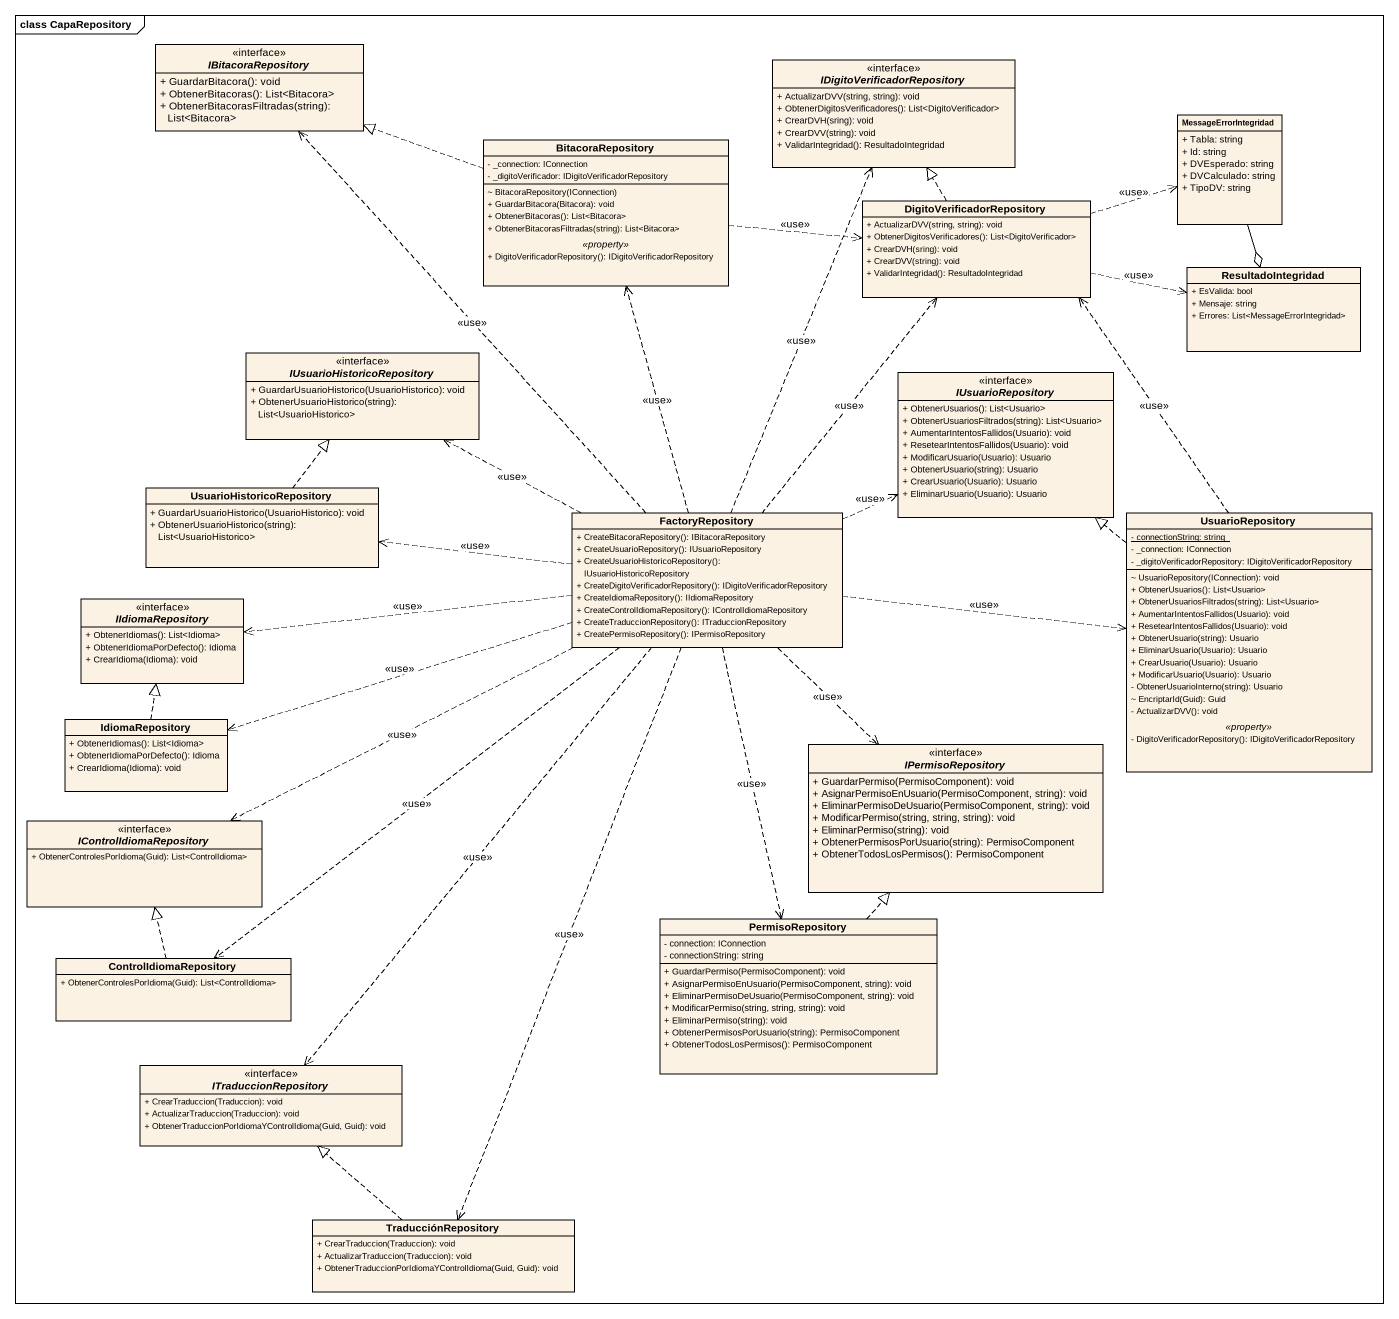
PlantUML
@startuml
mainframe class CapaRepository
hide circle
hide empty members
skinparam classAttributeIconSize 0
interface IBitacoraRepository {
  + GuardarBitacora(): void
  + ObtenerBitacoras(): List<Bitacora>
  + ObtenerBitacorasFiltradas(string): List<Bitacora>
}
interface IDigitoVerificadorRepository {
  + ActualizarDVV(string, string): void
  + ObtenerDigitosVerificadores(): List<DigitoVerificador>
  + CrearDVH(sring): void
  + CrearDVV(string): void
  + ValidarIntegridad(): ResultadoIntegridad
}
class BitacoraRepository {
  - _connection: IConnection
  - _digitoVerificador: IDigitoVerificadorRepository
  --
  ~ BitacoraRepository(IConnection)
  + GuardarBitacora(Bitacora): void
  + ObtenerBitacoras(): List<Bitacora>
  + ObtenerBitacorasFiltradas(string): List<Bitacora>
  .. <<property>> ..
  + DigitoVerificadorRepository(): IDigitoVerificadorRepository
}
class MessageErrorIntegridad {
  + Tabla: string
  + Id: string
  + DVEsperado: string
  + DVCalculado: string
  + TipoDV: string
}
class DigitoVerificadorRepository {
  + ActualizarDVV(string, string): void
  + ObtenerDigitosVerificadores(): List<DigitoVerificador>
  + CrearDVH(sring): void
  + CrearDVV(string): void
  + ValidarIntegridad(): ResultadoIntegridad
}
class ResultadoIntegridad {
  + EsValida: bool
  + Mensaje: string
  + Errores: List<MessageErrorIntegridad>
}
interface IUsuarioHistoricoRepository {
  + GuardarUsuarioHistorico(UsuarioHistorico): void
  + ObtenerUsuarioHistorico(string): List<UsuarioHistorico>
}
interface IUsuarioRepository {
  + ObtenerUsuarios(): List<Usuario>
  + ObtenerUsuariosFiltrados(string): List<Usuario>
  + AumentarIntentosFallidos(Usuario): void
  + ResetearIntentosFallidos(Usuario): void
  + ModificarUsuario(Usuario): Usuario
  + ObtenerUsuario(string): Usuario
  + CrearUsuario(Usuario): Usuario
  + EliminarUsuario(Usuario): Usuario
}
class UsuarioHistoricoRepository {
  + GuardarUsuarioHistorico(UsuarioHistorico): void
  + ObtenerUsuarioHistorico(string): List<UsuarioHistorico>
}
class FactoryRepository {
  + CreateBitacoraRepository(): IBitacoraRepository
  + CreateUsuarioRepository(): IUsuarioRepository
  + CreateUsuarioHistoricoRepository(): IUsuarioHistoricoRepository
  + CreateDigitoVerificadorRepository(): IDigitoVerificadorRepository
  + CreateIdiomaRepository(): IIdiomaRepository
  + CreateControlIdiomaRepository(): IControlIdiomaRepository
  + CreateTraduccionRepository(): ITraduccionRepository
  + CreatePermisoRepository(): IPermisoRepository
}
class UsuarioRepository {
  {static} - connectionString: string
  - _connection: IConnection
  - _digitoVerificadorRepository: IDigitoVerificadorRepository
  --
  ~ UsuarioRepository(IConnection): void
  + ObtenerUsuarios(): List<Usuario>
  + ObtenerUsuariosFiltrados(string): List<Usuario>
  + AumentarIntentosFallidos(Usuario): void
  + ResetearIntentosFallidos(Usuario): void
  + ObtenerUsuario(string): Usuario
  + EliminarUsuario(Usuario): Usuario
  + CrearUsuario(Usuario): Usuario
  + ModificarUsuario(Usuario): Usuario
  - ObtenerUsuarioInterno(string): Usuario
  ~ EncriptarId(Guid): Guid
  - ActualizarDVV(): void
  .. <<property>> ..
  - DigitoVerificadorRepository(): IDigitoVerificadorRepository
}
interface IIdiomaRepository {
  + ObtenerIdiomas(): List<Idioma>
  + ObtenerIdiomaPorDefecto(): Idioma
  + CrearIdioma(Idioma): void
}
class IdiomaRepository {
  + ObtenerIdiomas(): List<Idioma>
  + ObtenerIdiomaPorDefecto(): Idioma
  + CrearIdioma(Idioma): void
}
interface IPermisoRepository {
  + GuardarPermiso(PermisoComponent): void
  + AsignarPermisoEnUsuario(PermisoComponent, string): void
  + EliminarPermisoDeUsuario(PermisoComponent, string): void
  + ModificarPermiso(string, string, string): void
  + EliminarPermiso(string): void
  + ObtenerPermisosPorUsuario(string): PermisoComponent
  + ObtenerTodosLosPermisos(): PermisoComponent
}
interface IControlIdiomaRepository {
  + ObtenerControlesPorIdioma(Guid): List<ControlIdioma>
}
class PermisoRepository {
  - connection: IConnection
  - connectionString: string
  + GuardarPermiso(PermisoComponent): void
  + AsignarPermisoEnUsuario(PermisoComponent, string): void
  + EliminarPermisoDeUsuario(PermisoComponent, string): void
  + ModificarPermiso(string, string, string): void
  + EliminarPermiso(string): void
  + ObtenerPermisosPorUsuario(string): PermisoComponent
  + ObtenerTodosLosPermisos(): PermisoComponent
}
class ControlIdiomaRepository {
  + ObtenerControlesPorIdioma(Guid): List<ControlIdioma>
}
interface ITraduccionRepository {
  + CrearTraduccion(Traduccion): void
  + ActualizarTraduccion(Traduccion): void
  + ObtenerTraduccionPorIdiomaYControlIdioma(Guid, Guid): void
}
class TraducciónRepository {
  + CrearTraduccion(Traduccion): void
  + ActualizarTraduccion(Traduccion): void
  + ObtenerTraduccionPorIdiomaYControlIdioma(Guid, Guid): void
}
BitacoraRepository .left.|> IBitacoraRepository
BitacoraRepository .right.> DigitoVerificadorRepository : <<use>>
MessageErrorIntegridad --o ResultadoIntegridad
DigitoVerificadorRepository .up.|> IDigitoVerificadorRepository
DigitoVerificadorRepository .right.> MessageErrorIntegridad : <<use>>
DigitoVerificadorRepository .right.> ResultadoIntegridad : <<use>>
UsuarioHistoricoRepository .up.|> IUsuarioHistoricoRepository
FactoryRepository .up.> IBitacoraRepository : <<use>>
FactoryRepository .up.> IDigitoVerificadorRepository : <<use>>
FactoryRepository .up.> BitacoraRepository : <<use>>
FactoryRepository .up.> DigitoVerificadorRepository : <<use>>
FactoryRepository .left.> IUsuarioHistoricoRepository : <<use>>
FactoryRepository .right.> IUsuarioRepository : <<use>>
FactoryRepository .left.> UsuarioHistoricoRepository : <<use>>
FactoryRepository .right.> UsuarioRepository : <<use>>
FactoryRepository .left.> IIdiomaRepository : <<use>>
FactoryRepository .left.> IdiomaRepository : <<use>>
FactoryRepository ..> IPermisoRepository : <<use>>
FactoryRepository .left.> IControlIdiomaRepository : <<use>>
FactoryRepository ..> PermisoRepository : <<use>>
FactoryRepository ..> ControlIdiomaRepository : <<use>>
FactoryRepository ..> ITraduccionRepository : <<use>>
FactoryRepository ..> TraducciónRepository : <<use>>
UsuarioRepository .up.> DigitoVerificadorRepository : <<use>>
UsuarioRepository .up.|> IUsuarioRepository
IdiomaRepository .up.|> IIdiomaRepository
PermisoRepository .up.|> IPermisoRepository
ControlIdiomaRepository .up.|> IControlIdiomaRepository
TraducciónRepository .up.|> ITraduccionRepository
@enduml
